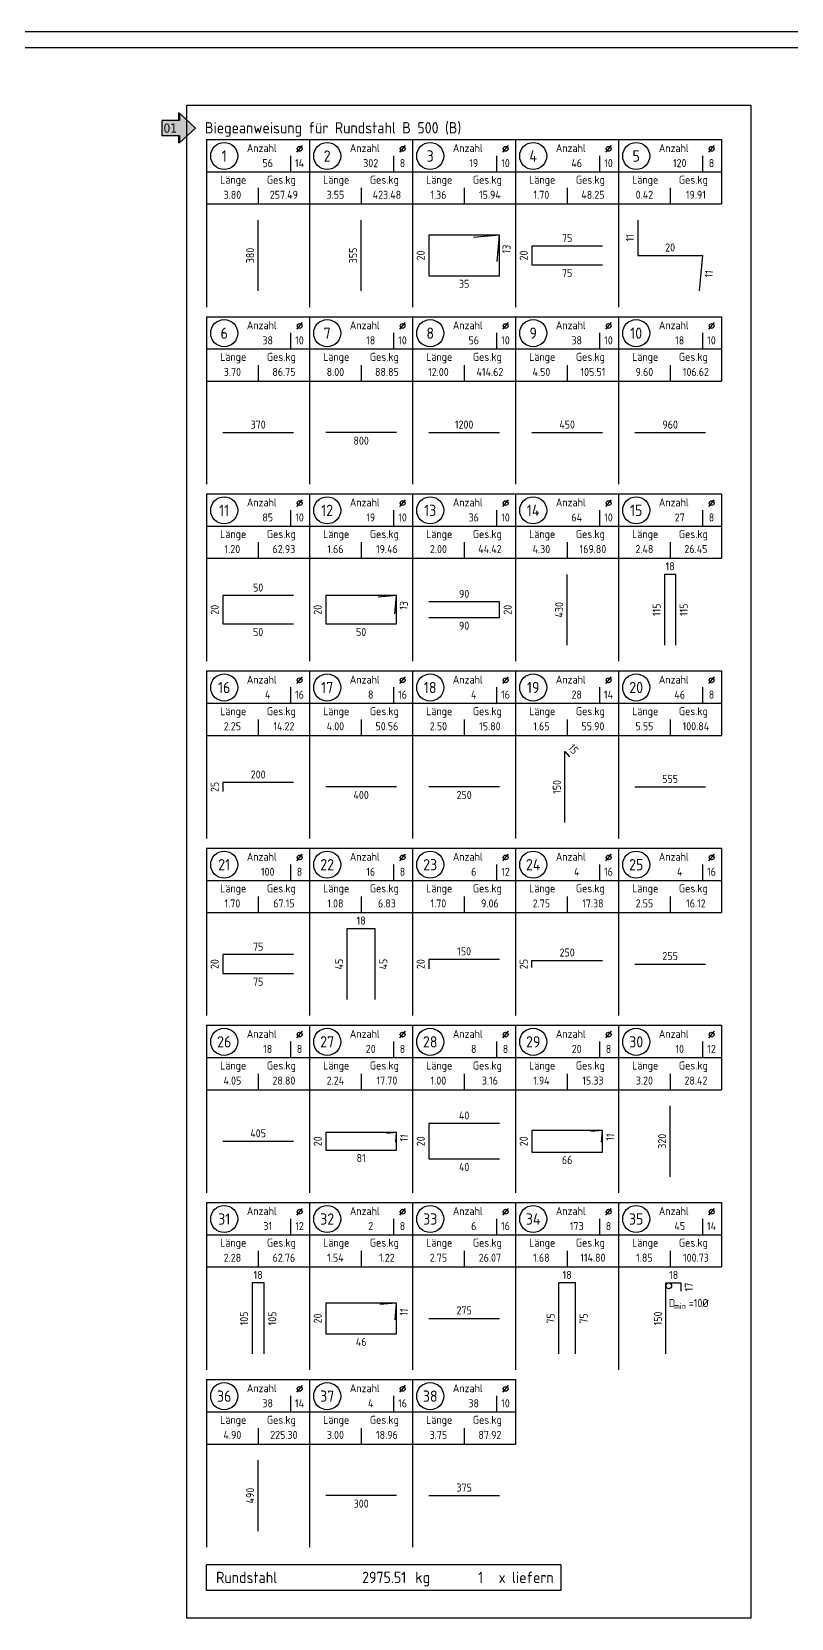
# Model space of a CAD drawing. Extents: x -4 to 83.9, y -5.7 to 50.5.
# Drawn here: x 42.19 to 53.99, y 18.83 to 43.46 of the extents above; entities that cross this region are included whole.
import ezdxf
from ezdxf.enums import TextEntityAlignment as Align

# ---------------------------------------------------------------- set-up
doc = ezdxf.new("R2010")
doc.units = 0
doc.header["$LTSCALE"] = 0.5
doc.linetypes.add('AUSGEZOGEN', pattern=[1000.01, 1000, 0.01])
for name, color, linetype in [('DETAIL', 7, 'Continuous'), ('grau_hell', 7, 'Continuous'), ('index', 7, 'Continuous'), ('OBJEKT', 7, 'Continuous'), ('RAHMEN', 7, 'Continuous'), ('RND', 7, 'Continuous'), ('RND_BILD', 7, 'Continuous'), ('TEXT', 7, 'Continuous')]:
    doc.layers.add(name, color=color, linetype=linetype)
doc.styles.add('helv', font='tahoma.ttf')
doc.styles.add('txt', font='isocp.shx')

# ---------------------------------------------------------------- blocks, each defined once
blk = doc.blocks.new('DINA0')
at = {"layer": 'RAHMEN'}
blk.add_line((118.9, 84.1), (0, 84.1), dxfattribs=at)
at = {"layer": 'RAHMEN', "color": 5}
blk.add_line((118.4, 83.6), (2, 83.6), dxfattribs=at)
blk = doc.blocks.new('RND_LIS2')
at = {"layer": 'RND', "color": 3, "linetype": 'Continuous'}
for p, q in [((0, 0), (0, -5.2)), ((0, 0), (3.2, 0)), ((3.2, 0), (3.2, -2)), ((2.6, -0.503), (2.6, -1)), ((0, -1), (3.2, -1)), ((1.6, -1.503), (1.6, -2)), ((0, -2), (3.2, -2))]:
    blk.add_line(p, q, dxfattribs=at)
at = {"layer": 'RND', "color": 7, "linetype": 'Continuous'}
blk.add_line((2.805, -0.39), (2.973, -0.186), dxfattribs=at)
at = {"layer": 'RND', "color": 1, "linetype": 'Continuous'}
blk.add_circle((0.545, -0.513), 0.42, dxfattribs=at)
at = {"layer": 'RND', "color": 7, "linetype": 'Continuous'}
blk.add_circle((2.889, -0.288), 0.075, dxfattribs=at)
at = {"layer": 'RND', "color": 7, "linetype": 'Continuous', "style": 'txt'}
for s, p in [('Anzahl', (1.249, -0.391)), ('Länge', (0.42, -1.373)), ('Ges.kg', (1.872, -1.373))]:
    blk.add_text(s, height=0.25, dxfattribs=at).set_placement(p)
at = {"layer": 'RND', "color": 1, "linetype": 'Continuous', "style": 'txt'}
blk.add_attdef('POS1', text='', height=0.35, dxfattribs=at).set_placement((0.545, -0.513), align=Align.MIDDLE)
at = {"layer": 'RND', "color": 7, "linetype": 'Continuous', "style": 'txt'}
for tag, p in [('STK1', (1.897, -0.859)), ('DS1', (2.885, -0.859)), ('LANG1', (0.8, -1.841)), ('GEW', (2.4, -1.841))]:
    blk.add_attdef(tag, text='', height=0.25, dxfattribs=at).set_placement(p, align=Align.CENTER)
blk = doc.blocks.new('hin_ind5')
at = {"layer": 'grau_hell', "linetype": 'AUSGEZOGEN'}
h = blk.add_hatch(color=9, dxfattribs=at)
h.dxf.hatch_style = 2
h.paths.add_polyline_path([(0, 0), (0.619, -0.577), (0.619, -0.3), (1.306, -0.3), (1.306, 0.3), (0.619, 0.3), (0.619, 0.577)])
h.paths.add_polyline_path([(0.34, -0.274), (1.311, -0.274), (1.311, 0.274), (0.34, 0.274)], flags=9)
at = {"layer": 'OBJEKT', "linetype": 'AUSGEZOGEN'}
for points in [[(0.619, 0.3), (0.66, 0.3), (0.66, 0.577), (0.619, 0.577)], [(0.619, -0.577), (0.66, -0.577), (0.66, -0.3), (0.619, -0.3)]]:
    blk.add_hatch(color=1, dxfattribs=at).paths.add_polyline_path(points)
at = {"layer": 'OBJEKT', "color": 1, "linetype": 'AUSGEZOGEN'}
for p, q in [((0, 0), (0.619, 0.577)), ((0, 0), (0.619, -0.577)), ((0.619, 0.577), (0.619, 0.3)), ((0.619, 0.577), (0.66, 0.577)), ((0.619, 0.3), (1.306, 0.3)), ((0.66, 0.577), (0.66, 0.3)), ((1.306, 0.3), (1.306, -0.3)), ((0.619, -0.3), (0.619, -0.577)), ((0.619, -0.3), (1.306, -0.3)), ((0.66, -0.3), (0.66, -0.577))]:
    blk.add_line(p, q, dxfattribs=at)
at = {"layer": 'OBJEKT', "color": 7, "linetype": 'AUSGEZOGEN'}
blk.add_line((0.619, -0.577), (0.66, -0.577), dxfattribs=at)
at = {"layer": 'index', "color": 1, "linetype": 'Continuous', "style": 'helv'}
blk.add_attdef('INDEX', text='', height=0.35, rotation=360, dxfattribs=at).set_placement((1.259, 0), align=Align.MIDDLE_RIGHT)
blk = doc.blocks.new('RND_SUM')
at = {"layer": 'RND', "color": 5, "linetype": 'Continuous'}
for p, q in [((0, 0), (0, 0.8)), ((11, 0.8), (0, 0.8)), ((11, 0.8), (11, 0)), ((11, 0), (0, 0))]:
    blk.add_line(p, q, dxfattribs=at)
at = {"layer": 'RND', "color": 1, "linetype": 'Continuous', "style": 'txt'}
for s, p in [('Rundstahl', (0.292, 0.235)), ('kg', (6.483, 0.235))]:
    blk.add_text(s, height=0.35, dxfattribs=at).set_placement(p)
blk.add_text('x liefern', height=0.35, dxfattribs=at).set_placement((10.784, 0.235), align=Align.RIGHT)
for tag, p in [('RND-S', (6.203, 0.235)), ('RND-Z', (8.59, 0.235))]:
    blk.add_attdef(tag, text='', height=0.35, dxfattribs=at).set_placement(p, align=Align.RIGHT)

msp = doc.modelspace()

# ---------------------------------------------------------------- linework, layer by layer
at = {"layer": 'DETAIL', "color": 102, "linetype": 'AUSGEZOGEN'}
msp.add_circle((52.083, 23.99), 0.0442, dxfattribs=at)
at = {"layer": 'RND_BILD', "color": 1, "linetype": 'AUSGEZOGEN'}
for points in [[(45.7047, 39.4343), (45.7047, 40.5343)], [(47.3047, 39.4343), (47.3047, 40.5343)], [(51.6038, 40.5343), (51.6038, 39.9832), (52.6057, 39.9832), (52.5577, 39.4343)], [(49.4191, 39.8915), (49.4547, 40.2985), (48.3547, 40.2985), (48.3547, 39.67), (49.4547, 39.67), (49.4547, 40.2985), (49.0477, 40.2629)], [(51.0547, 40.1309), (49.9547, 40.1309), (49.9547, 39.8376), (51.0547, 39.8376)], [(45.1547, 37.2343), (46.2547, 37.2343)], [(47.8547, 37.2343), (46.7547, 37.2343)], [(48.3547, 37.2343), (49.4547, 37.2343)], [(49.9547, 37.2343), (51.0547, 37.2343)], [(51.5547, 37.2343), (52.6547, 37.2343)], [(50.5047, 33.9343), (50.5047, 35.0343)], [(52.1908, 33.9343), (52.1908, 35.0343), (52.0186, 35.0343), (52.0186, 33.9343)], [(46.2547, 34.7043), (45.1547, 34.7043), (45.1547, 34.2643), (46.2547, 34.2643)], [(47.8298, 34.4193), (47.8547, 34.7043), (46.7547, 34.7043), (46.7547, 34.2643), (47.8547, 34.2643), (47.8547, 34.7043), (47.5698, 34.6793)], [(48.3547, 34.362), (49.4547, 34.362), (49.4547, 34.6065), (48.3547, 34.6065)], [(50.4697, 31.1843), (50.4697, 32.2843), (50.5398, 32.1995)], [(46.2547, 31.803), (45.1547, 31.803), (45.1547, 31.6655)], [(47.8547, 31.7343), (46.7547, 31.7343)], [(49.4547, 31.7343), (48.3547, 31.7343)], [(51.5547, 31.7343), (52.6547, 31.7343)], [(47.5247, 28.4343), (47.5247, 29.5343), (47.0847, 29.5343), (47.0847, 28.4343)], [(46.2547, 29.1309), (45.1547, 29.1309), (45.1547, 28.8376), (46.2547, 28.8376)], [(49.4547, 29.0576), (48.3547, 29.0576), (48.3547, 28.9109)], [(49.9547, 28.9293), (49.9547, 29.0393), (51.0547, 29.0393)], [(51.5547, 28.9843), (52.6547, 28.9843)], [(52.1047, 25.6843), (52.1047, 26.7843)], [(47.8417, 26.2212), (47.8547, 26.3701), (46.7547, 26.3701), (46.7547, 26.0985), (47.8547, 26.0985), (47.8547, 26.3701), (47.7059, 26.357)], [(49.4547, 26.5093), (48.3547, 26.5093), (48.3547, 25.9593), (49.4547, 25.9593)], [(51.0388, 26.2183), (51.0547, 26.4009), (49.9547, 26.4009), (49.9547, 26.0676), (51.0547, 26.0676), (51.0547, 26.4009), (50.8721, 26.3849)], [(45.1547, 26.2343), (46.2547, 26.2343)], [(45.799, 22.9343), (45.799, 24.0343), (45.6104, 24.0343), (45.6104, 22.9343)], [(50.6367, 22.9343), (50.6367, 24.0343), (50.3727, 24.0343), (50.3727, 22.9343)], [(52.0387, 22.9343), (52.0387, 24.0343), (52.2701, 24.0343), (52.2701, 23.9096)], [(47.8318, 23.4613), (47.8547, 23.7234), (46.7547, 23.7234), (46.7547, 23.2451), (47.8547, 23.2451), (47.8547, 23.7234), (47.5927, 23.7005)], [(48.3547, 23.4843), (49.4547, 23.4843)], [(45.7047, 20.1843), (45.7047, 21.2843)], [(47.8547, 20.7343), (46.7547, 20.7343)], [(48.3547, 20.7343), (49.4547, 20.7343)]]:
    msp.add_lwpolyline(points, dxfattribs=at)
at = {"layer": 'TEXT', "color": 1, "linetype": 'AUSGEZOGEN'}
msp.add_lwpolyline([(44.5952, 42.3192), (53.3598, 42.3192), (53.3598, 18.8299), (44.5952, 18.8299)], close=True, dxfattribs=at)

# ---------------------------------------------------------------- block references
at = {"layer": 'index', "color": 7, "linetype": 'AUSGEZOGEN'}
ref = msp.add_blockref('hin_ind5', (44.7307, 41.9618), dxfattribs=dict(at, xscale=-0.4, yscale=0.4, zscale=0.4))
ref.add_attrib('INDEX', '01', dxfattribs={"color": 1, "linetype": 'Continuous', "height": 0.14, "rotation": 360, "style": 'helv'}).set_placement((44.4449, 41.9618), align=Align.MIDDLE_RIGHT)
at = {"layer": 'RAHMEN', "color": 7, "linetype": 'AUSGEZOGEN', "xscale": 0.5, "yscale": 0.5, "zscale": 0.5}
msp.add_blockref('DINA0', (6.0012, 1.4073), dxfattribs=at)
at = {"layer": 'RND_BILD', "color": 6, "linetype": 'AUSGEZOGEN', "xscale": 0.5, "yscale": 0.5, "zscale": 0.5}
for p, values in [((44.9047, 41.7843), {'POS1': '1', 'STK1': '56', 'DS1': '14', 'LANG1': '3.80', 'GEW': '257.49'}), ((44.9047, 30.7843), {'POS1': '21', 'STK1': '100', 'DS1': '8', 'LANG1': '1.70', 'GEW': '67.15'})]:
    msp.add_blockref('RND_LIS2', p, dxfattribs=at).add_auto_attribs(values)
at = {"layer": 'RND_BILD', "color": 7, "linetype": 'AUSGEZOGEN', "xscale": 0.5, "yscale": 0.5, "zscale": 0.5}
for name, p, values in [('RND_LIS2', (46.5047, 41.7843), {'POS1': '2', 'STK1': '302', 'DS1': '8', 'LANG1': '3.55', 'GEW': '423.48'}), ('RND_LIS2', (48.1047, 41.7843), {'POS1': '3', 'STK1': '19', 'DS1': '10', 'LANG1': '1.36', 'GEW': '15.94'}), ('RND_LIS2', (49.7047, 41.7843), {'POS1': '4', 'STK1': '46', 'DS1': '10', 'LANG1': '1.70', 'GEW': '48.25'}), ('RND_LIS2', (51.3047, 41.7843), {'POS1': '5', 'STK1': '120', 'DS1': '8', 'LANG1': '0.42', 'GEW': '19.91'}), ('RND_LIS2', (44.9047, 39.0343), {'POS1': '6', 'STK1': '38', 'DS1': '10', 'LANG1': '3.70', 'GEW': '86.75'}), ('RND_LIS2', (46.5047, 39.0343), {'POS1': '7', 'STK1': '18', 'DS1': '10', 'LANG1': '8.00', 'GEW': '88.85'}), ('RND_LIS2', (48.1047, 39.0343), {'POS1': '8', 'STK1': '56', 'DS1': '10', 'LANG1': '12.00', 'GEW': '414.62'}), ('RND_LIS2', (49.7047, 39.0343), {'POS1': '9', 'STK1': '38', 'DS1': '10', 'LANG1': '4.50', 'GEW': '105.51'}), ('RND_LIS2', (51.3047, 39.0343), {'POS1': '10', 'STK1': '18', 'DS1': '10', 'LANG1': '9.60', 'GEW': '106.62'}), ('RND_LIS2', (44.9047, 36.2843), {'POS1': '11', 'STK1': '85', 'DS1': '10', 'LANG1': '1.20', 'GEW': '62.93'}), ('RND_LIS2', (46.5047, 36.2843), {'POS1': '12', 'STK1': '19', 'DS1': '10', 'LANG1': '1.66', 'GEW': '19.46'}), ('RND_LIS2', (48.1047, 36.2843), {'POS1': '13', 'STK1': '36', 'DS1': '10', 'LANG1': '2.00', 'GEW': '44.42'}), ('RND_LIS2', (49.7047, 36.2843), {'POS1': '14', 'STK1': '64', 'DS1': '10', 'LANG1': '4.30', 'GEW': '169.80'}), ('RND_LIS2', (51.3047, 36.2843), {'POS1': '15', 'STK1': '27', 'DS1': '8', 'LANG1': '2.48', 'GEW': '26.45'}), ('RND_LIS2', (44.9047, 33.5343), {'POS1': '16', 'STK1': '4', 'DS1': '16', 'LANG1': '2.25', 'GEW': '14.22'}), ('RND_LIS2', (46.5047, 33.5343), {'POS1': '17', 'STK1': '8', 'DS1': '16', 'LANG1': '4.00', 'GEW': '50.56'}), ('RND_LIS2', (48.1047, 33.5343), {'POS1': '18', 'STK1': '4', 'DS1': '16', 'LANG1': '2.50', 'GEW': '15.80'}), ('RND_LIS2', (49.7047, 33.5343), {'POS1': '19', 'STK1': '28', 'DS1': '14', 'LANG1': '1.65', 'GEW': '55.90'}), ('RND_LIS2', (51.3047, 33.5343), {'POS1': '20', 'STK1': '46', 'DS1': '8', 'LANG1': '5.55', 'GEW': '100.84'}), ('RND_LIS2', (46.5047, 30.7843), {'POS1': '22', 'STK1': '16', 'DS1': '8', 'LANG1': '1.08', 'GEW': '6.83'}), ('RND_LIS2', (48.1047, 30.7843), {'POS1': '23', 'STK1': '6', 'DS1': '12', 'LANG1': '1.70', 'GEW': '9.06'}), ('RND_LIS2', (49.7047, 30.7843), {'POS1': '24', 'STK1': '4', 'DS1': '16', 'LANG1': '2.75', 'GEW': '17.38'}), ('RND_LIS2', (51.3047, 30.7843), {'POS1': '25', 'STK1': '4', 'DS1': '16', 'LANG1': '2.55', 'GEW': '16.12'}), ('RND_LIS2', (44.9047, 28.0343), {'POS1': '26', 'STK1': '18', 'DS1': '8', 'LANG1': '4.05', 'GEW': '28.80'}), ('RND_LIS2', (46.5047, 28.0343), {'POS1': '27', 'STK1': '20', 'DS1': '8', 'LANG1': '2.24', 'GEW': '17.70'}), ('RND_LIS2', (48.1047, 28.0343), {'POS1': '28', 'STK1': '8', 'DS1': '8', 'LANG1': '1.00', 'GEW': '3.16'}), ('RND_LIS2', (49.7047, 28.0343), {'POS1': '29', 'STK1': '20', 'DS1': '8', 'LANG1': '1.94', 'GEW': '15.33'}), ('RND_LIS2', (51.3047, 28.0343), {'POS1': '30', 'STK1': '10', 'DS1': '12', 'LANG1': '3.20', 'GEW': '28.42'}), ('RND_LIS2', (44.9047, 25.2843), {'POS1': '31', 'STK1': '31', 'DS1': '12', 'LANG1': '2.28', 'GEW': '62.76'}), ('RND_LIS2', (46.5047, 25.2843), {'POS1': '32', 'STK1': '2', 'DS1': '8', 'LANG1': '1.54', 'GEW': '1.22'}), ('RND_LIS2', (48.1047, 25.2843), {'POS1': '33', 'STK1': '6', 'DS1': '16', 'LANG1': '2.75', 'GEW': '26.07'}), ('RND_LIS2', (49.7047, 25.2843), {'POS1': '34', 'STK1': '173', 'DS1': '8', 'LANG1': '1.68', 'GEW': '114.80'}), ('RND_LIS2', (51.3047, 25.2843), {'POS1': '35', 'STK1': '45', 'DS1': '14', 'LANG1': '1.85', 'GEW': '100.73'}), ('RND_LIS2', (44.9047, 22.5343), {'POS1': '36', 'STK1': '38', 'DS1': '14', 'LANG1': '4.90', 'GEW': '225.30'}), ('RND_LIS2', (46.5047, 22.5343), {'POS1': '37', 'STK1': '4', 'DS1': '16', 'LANG1': '3.00', 'GEW': '18.96'}), ('RND_LIS2', (48.1047, 22.5343), {'POS1': '38', 'STK1': '38', 'DS1': '10', 'LANG1': '3.75', 'GEW': '87.92'}), ('RND_SUM', (44.9047, 19.2595), {'RND-S': '2975.51', 'RND-Z': '1'})]:
    msp.add_blockref(name, p, dxfattribs=at).add_auto_attribs(values)

# ---------------------------------------------------------------- texts
at = {"layer": 'RND_BILD', "color": 7, "linetype": 'AUSGEZOGEN', "style": 'txt'}
for s, rotation, p in [('13', 84.99986, (49.5614, 40.0841)), ('11', 90, (51.4788, 40.2587)), ('380', 90, (45.5797, 39.9843)), ('355', 90, (47.1797, 39.9843)), ('20', 90, (48.2297, 39.9843)), ('20', 90, (49.8297, 39.9843)), ('11', 85, (52.7062, 39.6978)), ('370', 360, (45.7047, 37.3593)), ('1200', 360, (48.9047, 37.3593)), ('450', 360, (50.5047, 37.3593)), ('800', 360, (47.3047, 37.1093)), ('20', 90, (45.0297, 34.4843)), ('20', 90, (46.6297, 34.4843)), ('13', 84.99986, (47.9668, 34.5509)), ('20', 90, (49.5797, 34.4843)), ('430', 90, (50.3797, 34.4843)), ('115', 90, (51.8936, 34.4843)), ('115', 90, (52.3158, 34.4843)), ('15', 309.62227, (50.601, 32.3216)), ('25', 90, (45.0297, 31.7343)), ('150', 90, (50.3447, 31.7343)), ('555', 360, (52.1047, 31.8593)), ('20', 90, (45.0297, 28.9843)), ('45', 90, (46.9597, 28.9843)), ('45', 90, (47.6497, 28.9843)), ('20', 90, (48.2297, 28.9843)), ('25', 90, (49.8297, 28.9843)), ('405', 360, (45.7047, 26.3593)), ('20', 90, (46.6297, 26.2343)), ('11', 84.99986, (47.9727, 26.2848)), ('20', 90, (48.2297, 26.2343)), ('20', 90, (49.8297, 26.2343)), ('11', 84.99986, (51.1713, 26.2987)), ('320', 90, (51.9797, 26.2343)), ('17', 90, (52.3951, 23.9719)), ('105', 90, (45.4854, 23.4843)), ('105', 90, (45.924, 23.4843)), ('20', 90, (46.6297, 23.4843)), ('11', 84.99986, (47.9678, 23.5815)), ('75', 90, (50.2477, 23.4843)), ('75', 90, (50.7617, 23.4843)), ('150', 90, (51.9137, 23.4843)), ('490', 90, (45.5797, 20.7343))]:
    msp.add_text(s, height=0.125, rotation=rotation, dxfattribs=at).set_placement(p, align=Align.MIDDLE)
for s, p in [('75', (50.5047, 40.2559)), ('20', (52.1047, 40.1082)), ('75', (50.5047, 39.7126)), ('35', (48.9047, 39.545)), ('960', (52.1047, 37.3593)), ('18', (52.1047, 35.1593)), ('50', (45.7047, 34.8293)), ('90', (48.9047, 34.7315)), ('90', (48.9047, 34.237)), ('50', (45.7047, 34.1393)), ('50', (47.3047, 34.1393)), ('200', (45.7047, 31.928)), ('400', (47.3047, 31.6093)), ('250', (48.9047, 31.6093)), ('18', (47.3047, 29.6593)), ('75', (45.7047, 29.2559)), ('150', (48.9047, 29.1826)), ('250', (50.5047, 29.1643)), ('255', (52.1047, 29.1093)), ('75', (45.7047, 28.7126)), ('40', (48.9047, 26.6343)), ('81', (47.3047, 25.9735)), ('40', (48.9047, 25.8343)), ('66', (50.5047, 25.9426)), ('18', (45.7047, 24.1593)), ('18', (50.5047, 24.1593)), ('18', (52.1596, 24.1593)), ('275', (48.9047, 23.6093)), ('46', (47.3047, 23.1201)), ('375', (48.9047, 20.8593)), ('300', (47.3047, 20.6093))]:
    msp.add_text(s, height=0.125, dxfattribs=at).set_placement(p, align=Align.MIDDLE)
at = {"layer": 'TEXT', "color": 1, "linetype": 'AUSGEZOGEN', "style": 'txt'}
msp.add_text('Biegeanweisung für Rundstahl B 500 (B)', height=0.175, dxfattribs=at).set_placement((44.8781, 41.8787))
at = {"layer": 'TEXT', "color": 7, "linetype": 'AUSGEZOGEN', "style": 'txt'}
msp.add_text('D   =10%%C', height=0.125, dxfattribs=at).set_placement((52.0847, 23.6596))
at = {"layer": 'TEXT', "color": 102, "linetype": 'AUSGEZOGEN', "style": 'txt'}
msp.add_text('min', height=0.09, dxfattribs=at).set_placement((52.1681, 23.6299))

doc.saveas('drawing.dxf')
